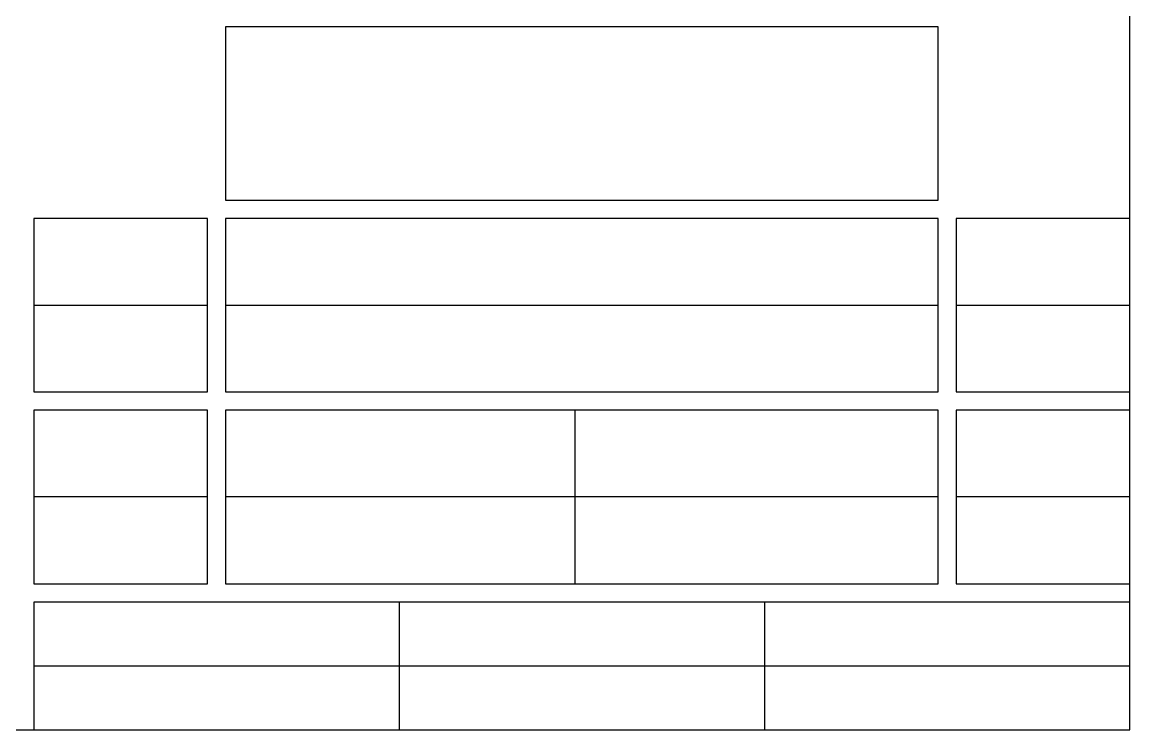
# Model space of a CAD drawing. Header units: metres. Extents: x -220 to 294, y -29 to 18.
# Drawn here: x -127.38 to -118.28, y -12 to -6.19 of the extents above; entities that cross this region are included whole.
import ezdxf

# ---------------------------------------------------------------- set-up
doc = ezdxf.new("R2010")
doc.units = ezdxf.units.M
doc.header["$MEASUREMENT"] = 0
doc.layers.add('Cizgi', color=7, linetype='Continuous')
doc.layers.add('G_YAZI', color=7, linetype='Continuous')

msp = doc.modelspace()

# ---------------------------------------------------------------- linework, layer by layer
at = {"layer": 'Cizgi', "color": 216, "linetype": 'Continuous', "lineweight": -3}
for points in [[(-118.283, -12), (-118.283, 18)], [(-148.083, -12), (-118.283, -12)]]:
    msp.add_lwpolyline(points, dxfattribs=at)
at = {"layer": 'G_YAZI', "color": 238, "linetype": 'Continuous', "lineweight": -3}
for points in [[(-125.708, -6.225), (-125.708, -7.65)], [(-119.858, -6.225), (-125.708, -6.225)], [(-119.858, -7.65), (-119.858, -6.225)], [(-125.708, -7.65), (-119.858, -7.65)], [(-127.283, -7.8), (-127.283, -9.225)], [(-125.858, -7.8), (-127.283, -7.8)], [(-125.858, -9.225), (-125.858, -7.8)], [(-125.708, -7.8), (-125.708, -9.225)], [(-119.858, -7.8), (-125.708, -7.8)], [(-119.858, -9.225), (-119.858, -7.8)], [(-119.708, -7.8), (-119.708, -9.225)], [(-118.283, -7.8), (-119.708, -7.8)], [(-118.283, -9.225), (-118.283, -7.8)], [(-127.283, -9.225), (-125.858, -9.225)], [(-125.708, -9.225), (-119.858, -9.225)], [(-119.708, -9.225), (-118.283, -9.225)], [(-127.283, -9.375), (-127.283, -10.8)], [(-125.858, -9.375), (-127.283, -9.375)], [(-125.858, -10.8), (-125.858, -9.375)], [(-125.708, -9.375), (-125.708, -10.8)], [(-119.858, -9.375), (-125.708, -9.375)], [(-119.858, -10.8), (-119.858, -9.375)], [(-119.708, -9.375), (-119.708, -10.8)], [(-118.283, -9.375), (-119.708, -9.375)], [(-118.283, -10.8), (-118.283, -9.375)], [(-127.283, -10.8), (-125.858, -10.8)], [(-125.708, -10.8), (-119.858, -10.8)], [(-119.708, -10.8), (-118.283, -10.8)], [(-127.283, -10.95), (-127.283, -12)], [(-118.283, -10.95), (-127.283, -10.95)], [(-118.283, -12), (-118.283, -10.95)], [(-127.283, -12), (-118.283, -12)]]:
    msp.add_lwpolyline(points, dxfattribs=at)
at = {"layer": 'G_YAZI', "color": 178, "linetype": 'Continuous', "lineweight": -3}
for points in [[(-127.283, -8.5125), (-125.858, -8.5125)], [(-125.708, -8.5125), (-119.858, -8.5125)], [(-119.708, -8.5125), (-118.283, -8.5125)], [(-122.8396, -9.375), (-122.8396, -10.8)], [(-125.858, -10.0875), (-127.283, -10.0875)], [(-119.858, -10.0875), (-125.713, -10.0875)], [(-118.283, -10.0875), (-119.708, -10.0875)], [(-124.283, -10.95), (-124.283, -12)], [(-121.283, -10.95), (-121.283, -12)], [(-127.283, -11.475), (-118.283, -11.475)]]:
    msp.add_lwpolyline(points, dxfattribs=at)

doc.saveas('drawing.dxf')
